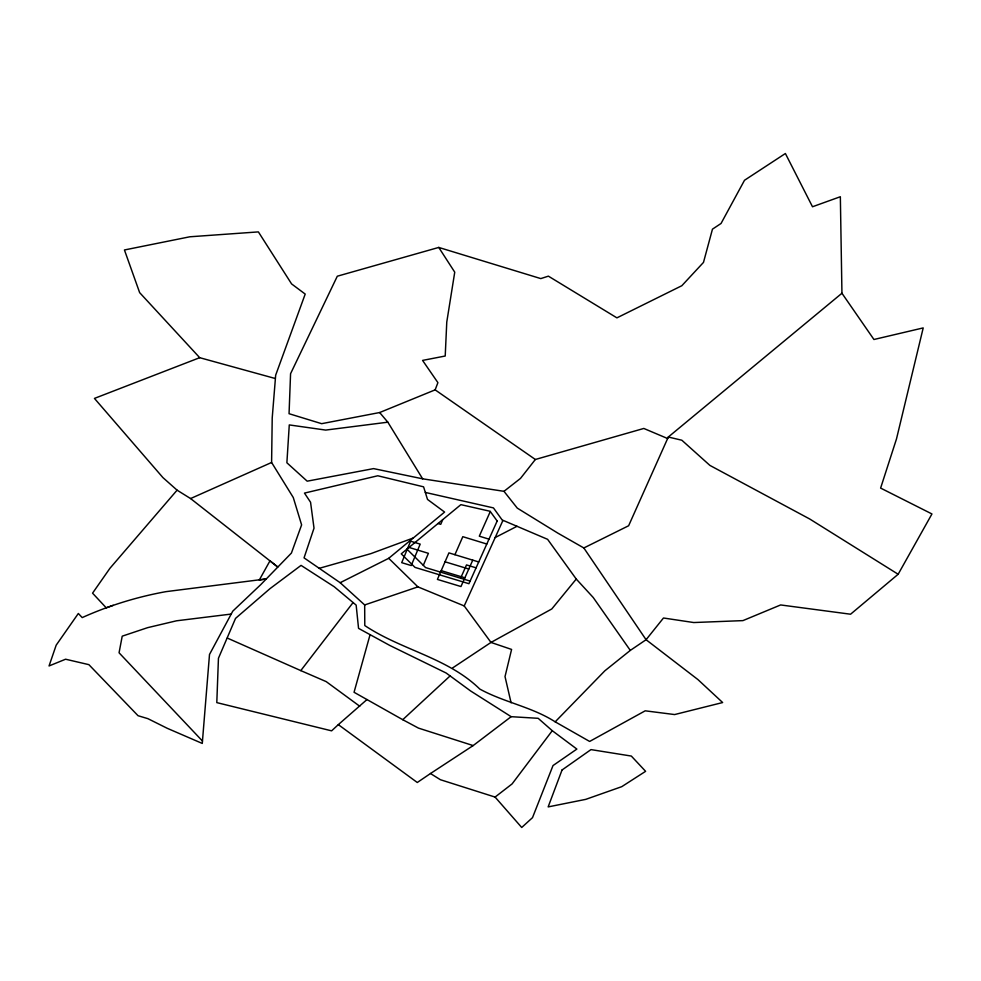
<?xml version="1.0" encoding="UTF-8"?>
<svg xmlns="http://www.w3.org/2000/svg" width="981" height="981" viewBox="0 0 981 981"><rect width="100%" height="100%" fill="white"/><g stroke="black" fill="none" stroke-linecap="round" stroke-linejoin="round"><path stroke-width="1.47" d="M199.707 357.685L94.446 398.409L162.92 477.6L177.083 490.169L190.584 498.556L277.795 567.018L269.959 560.862L259.291 580.016L266.268 578.937L165.948 591.653C137.107 596.865 108.94 605.571 82.22 617.589L78.333 613.493L56.175 645.179L49.05 665.952L65.592 659.22L88.879 664.652L138.051 715.713L147.91 718.668L167.261 728.307L202.27 743.439L209.505 654.462L232.767 611.163L260.762 584.627L291.406 553.076L301.608 524.896L293.282 497.539L271.602 462.48L272.215 417.943L275.673 375.171L305.201 294.079L291.59 283.914L258.383 231.896L189.824 236.789L124.44 249.971L139.645 292.632L199.707 357.685L275.207 378.494M370.07 634.67L354.055 692.279L402.75 719.698L418.47 728.11L473.173 745.572L511.162 716.682L538.164 718.313L552.266 730.698L576.865 749.079L553.014 765.56L532.511 817.639L521.72 827.486L495.086 797.075L440.42 779.723L430.475 773.531L417.281 782.495L338.322 724.64L331.603 730.845L216.801 702.617L218.444 658.263L235.538 618.386L269.934 588.698L301.057 565.387L334.165 586.699L356.152 605.118L358.555 628.367L389.788 645.437L446.122 673.003L470.672 691.004L511.162 716.682M435.147 389.862L437.906 382.639L422.578 360.407L445.215 356.017L446.772 322.062L454.743 272.166L438.752 247.433L337.305 276.213L290.572 373.7L289.052 413.7L321.645 423.682L379.659 412.535L435.147 389.862L535.356 459.488L643.806 428.452L667.62 438.532L668.306 437.023L841.943 293.245L840.349 196.727L812.501 206.758L785.389 153.514L744.505 180.271L721.047 223.472L712.464 229.162L703.487 262.405L681.832 285.716L616.914 317.856L548.379 276.151L540.789 278.592L438.752 247.433M423.314 565.326L428.403 553.333L409.016 547.435M442.738 519.623L440.739 524.332L438.029 523.511M454.914 554.706L462.811 536.681L486.797 544.026M460.604 578.201L466.515 564.921L476.079 567.84M490.292 511.518L479.304 536.178L488.992 539.158M472.756 560.151L460.96 586.54L437.403 579.415L448.93 552.879L478.728 561.966M511.089 702.813L505.019 676.583L511.591 649.434L490.99 642.432L464.221 605.939L502.983 520.322L547.606 539.329L576.252 579.06L593.235 597.515L630.305 650.403L604.848 670.808L555.185 721.832C531.935 706.896 503.964 702.347 479.783 689.054C447.63 657.626 401.487 650.121 364.785 625.547L364.674 604.946L340.174 582.702L304.049 557.87L314.018 528.158L310.56 502.247L304.466 493.1L377.783 475.773L423.584 486.834L427.508 499.427L444.601 512.07L388.721 558.312L340.174 582.702M630.305 650.403L646.074 639.722L663.475 618.005L693.751 622.543L742.924 620.617L780.643 604.946L850.576 614.216L898.155 574.253L931.95 513.958L880.619 488.084L896.499 438.912L923.207 327.912L873.936 339.5L841.943 293.245M552.266 730.698L512.107 783.905L495.086 797.075M227.347 638.079L300.787 670.599L353.062 602.579M535.356 459.488L520.494 478.409L503.976 491.322L422.627 478.814L373.553 468.611L307.188 481.18L286.881 462.774L289.272 424.92L325.692 430.083L387.838 422.186L422.627 478.814M576.252 579.06L551.812 608.943L490.99 642.432L452.67 667.889M177.083 490.169L109.97 568.257L92.557 593.162L106.23 607.815L113.195 605.326M402.75 719.698L450.254 675.774M338.322 724.64L366.968 699.563M430.475 773.531L473.173 745.572M495.197 537.539L516.999 526.294M503.976 491.322L517.281 508.121L557.858 533.137L583.842 547.962L628.625 525.755L668.306 437.023L681.832 440.224L709.913 465.411L809.742 519.01L898.155 574.253M190.584 498.556L271.602 462.48M413.271 537.993L370.855 553.64L319.254 568.318M364.674 604.946L417.918 586.871L464.221 605.939M231.197 614.069L176.531 620.801L147.628 627.656L122.22 636.166L119.057 652.782L202.478 741.047M425.325 492.437L493.443 507.9L502.763 520.813M445.055 561.806L468.795 569.017M441.217 570.648L464.859 577.809M470.12 581.083L425.607 567.594L406.956 549.152M300.787 670.599L326.207 681.623L359.733 706.234M555.185 721.832L589.642 741.452L645.204 710.82L674.621 714.56L722.654 702.543L697.945 679.588L646.074 639.722L583.842 547.962M388.721 558.312L417.918 586.871M379.659 412.535L387.838 422.186M562.052 769.975L548.146 806.909L585.743 799.368L621.758 786.664L645.608 771.324L631.323 756.057L590.979 749.607L562.052 769.975M410.598 541.205L401.707 562.665L411.223 565.547L420.199 544.124L410.598 541.205M497.171 521.009L468.93 583.707L415 567.386L401.254 553.848L460.886 504.651L490.108 511.273L497.171 521.009"/></g></svg>
